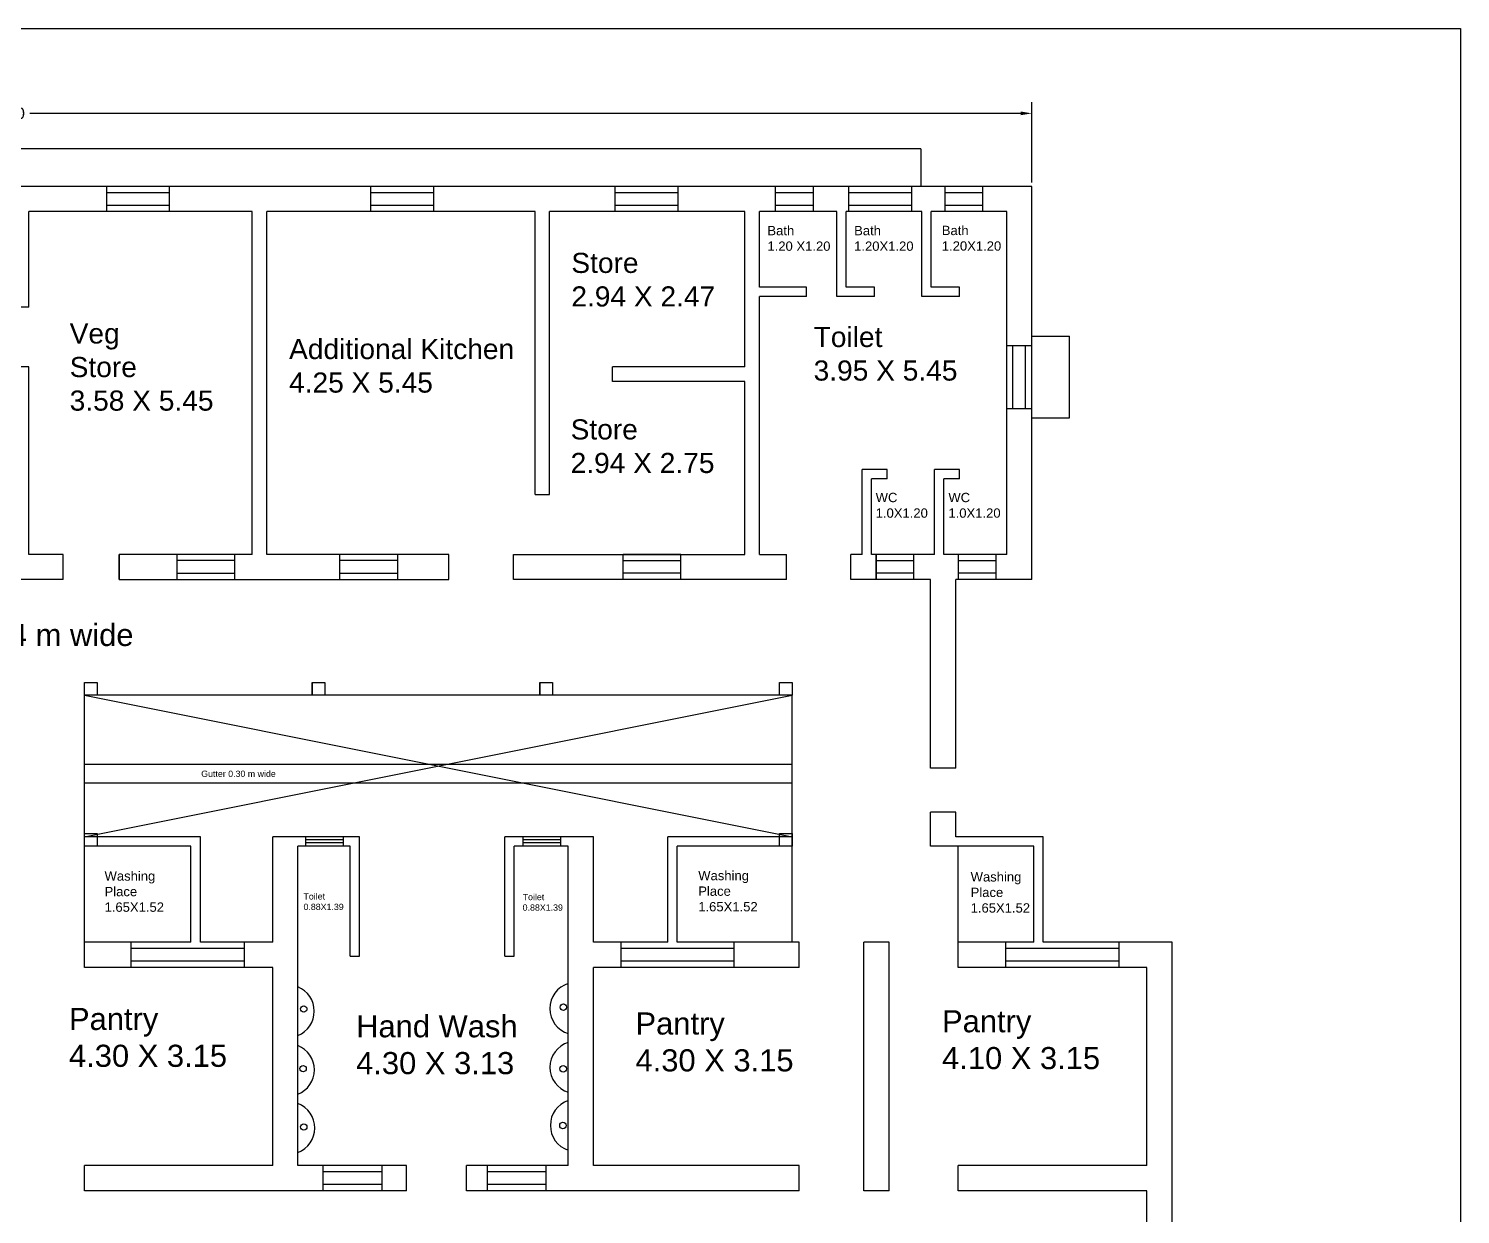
# Model space of a CAD drawing. Header units: inches. Extents: x 101 to 668, y -217 to 99.
# Drawn here: x 328.64 to 351.4, y 36.89 to 55.74 of the extents above; entities that cross this region are included whole.
import ezdxf

# ---------------------------------------------------------------- set-up
doc = ezdxf.new("R2010")
doc.units = ezdxf.units.IN
doc.header["$MEASUREMENT"] = 0
doc.styles.get("Standard").update_dxf_attribs({"font": 'arial.ttf'})
doc.dimstyles.get("Standard").update_dxf_attribs({"dimtxt": 0.18, "dimasz": 0.18, "dimexe": 0.18, "dimexo": 0.0625, "dimgap": 0.09, "dimtad": 0, "dimtih": 1, "dimtoh": 1, "dimdec": 4, "dimzin": 0, "dimdsep": 46, "dimtxsty": 'Standard', "dimcen": 0.09, "dimadec": 0, "dimazin": 0, "dimtfac": 1, "dimtdec": 4, "dimtofl": 0, "dimtmove": 0, "dimatfit": 3, "dimfxl": 1, "dimtolj": 1, "dimtzin": 0, "dimarcsym": 0})

# ---------------------------------------------------------------- blocks, each defined once
blk = doc.blocks.new('*D117')
at = {"color": 0, "lineweight": -2}
for p, q in [((311.66, 53.295), (311.66, 54.576)), ((344.59, 53.295), (344.59, 54.576)), ((311.84, 54.396), (327.592, 54.396)), ((344.41, 54.396), (328.658, 54.396))]:
    blk.add_line(p, q, dxfattribs=at)
at = {"color": 0}
for points in [[(311.84, 54.426), (311.84, 54.366), (311.66, 54.396)], [(344.41, 54.426), (344.41, 54.366), (344.59, 54.396)]]:
    blk.add_solid(points, dxfattribs=at)
at = {"layer": 'Defpoints', "color": 0}
for p in [(344.59, 54.396), (311.66, 53.233), (344.59, 53.233)]:
    blk.add_point(p, dxfattribs=at)
at = {"color": 0, "insert": (328.125, 54.396), "char_height": 0.18, "attachment_point": 5}
blk.add_mtext('\\A1;32.9300', dxfattribs=at)

msp = doc.modelspace()

# ---------------------------------------------------------------- linework, layer by layer
for p, q in [((342.82707, 53.83289), (313.15673, 53.83289)), ((342.82707, 53.83289), (342.82707, 53.23289)), ((344.58974, 53.23289), (311.65974, 53.23289)), ((329.8761, 53.23289), (329.8761, 52.83289)), ((330.8761, 53.13289), (329.8761, 53.13289)), ((330.8761, 53.23289), (330.8761, 52.83289)), ((334.07624, 53.23289), (334.07624, 52.83289)), ((335.07624, 53.13289), (334.07624, 53.13289)), ((335.07624, 53.23289), (335.07624, 52.83289)), ((337.9592, 53.23289), (337.9592, 52.83289)), ((338.9592, 53.13289), (337.9592, 53.13289)), ((338.9592, 53.23289), (338.9592, 52.83289)), ((340.51576, 52.83289), (340.51576, 53.23289)), ((341.11576, 53.13289), (340.51576, 53.13289)), ((341.11576, 52.83289), (341.11576, 53.23289)), ((341.67707, 53.23289), (341.67707, 52.83289)), ((342.67707, 53.13289), (341.67707, 53.13289)), ((342.67707, 53.23289), (342.67707, 52.83289)), ((343.21157, 52.83289), (343.21157, 53.23289)), ((343.81157, 53.13289), (343.21157, 53.13289)), ((343.81157, 52.83289), (343.81157, 53.23289)), ((344.58974, 46.98289), (344.58974, 53.23289)), ((332.19536, 52.83289), (328.64452, 52.83289)), ((328.64452, 51.31289), (328.64452, 52.83289)), ((330.8761, 52.93289), (329.8761, 52.93289)), ((332.19536, 47.38289), (332.19536, 52.83289)), ((336.6931, 52.83289), (332.42536, 52.83289)), ((332.42536, 47.38289), (332.42536, 52.83289)), ((335.07624, 52.93289), (334.07624, 52.93289)), ((336.6931, 48.33289), (336.6931, 52.83289)), ((340.02837, 52.83289), (336.9231, 52.83289)), ((336.9231, 50.36289), (336.9231, 52.83289)), ((338.9592, 52.93289), (337.9592, 52.93289)), ((340.02837, 50.36289), (340.02837, 52.83289)), ((341.48974, 52.83289), (340.25837, 52.83289)), ((340.25837, 51.63289), (340.25837, 52.83289)), ((341.48974, 52.83289), (340.25837, 52.83289)), ((340.25837, 51.63289), (340.25837, 52.83289)), ((341.11576, 52.93289), (340.51576, 52.93289)), ((341.48974, 51.48289), (341.48974, 52.83289)), ((342.83974, 52.83289), (341.63974, 52.83289)), ((341.63974, 51.63289), (341.63974, 52.83289)), ((342.83974, 52.83289), (341.63974, 52.83289)), ((342.67707, 52.93289), (341.67707, 52.93289)), ((342.83974, 51.48289), (342.83974, 52.83289)), ((344.18974, 52.83289), (342.98974, 52.83289)), ((342.98974, 51.63289), (342.98974, 52.83289)), ((344.18974, 52.83289), (342.98974, 52.83289)), ((343.81157, 52.93289), (343.21157, 52.93289)), ((344.18974, 47.38289), (344.18974, 52.83289)), ((344.18974, 47.38289), (344.18974, 52.83289)), ((337.9592, 51.55544), (337.9592, 51.55544)), ((341.00837, 51.63289), (340.25837, 51.63289)), ((340.25837, 50.36289), (340.25837, 51.48289)), ((341.00837, 51.48289), (340.25837, 51.48289)), ((341.00837, 51.48289), (341.00837, 51.63289)), ((342.08974, 51.48289), (341.48974, 51.48289)), ((342.08974, 51.63289), (341.63974, 51.63289)), ((342.08974, 51.48289), (342.08974, 51.63289)), ((343.43974, 51.48289), (342.83974, 51.48289)), ((343.43974, 51.63289), (342.98974, 51.63289)), ((343.43974, 51.48289), (343.43974, 51.63289)), ((343.43974, 51.48289), (343.43974, 51.63289)), ((328.64452, 51.31289), (328.41452, 51.31289)), ((344.58974, 50.85203), (345.18974, 50.85203)), ((345.18974, 49.55203), (345.18974, 50.85203)), ((344.18974, 50.70203), (344.58974, 50.70203)), ((344.28974, 49.70203), (344.28974, 50.70203)), ((344.48974, 49.70203), (344.48974, 50.70203)), ((328.64452, 50.36289), (328.41452, 50.36289)), ((328.64452, 47.38289), (328.64452, 50.36289)), ((336.9231, 48.33289), (336.9231, 50.36289)), ((340.02837, 50.36289), (337.9231, 50.36289)), ((337.9231, 50.13289), (337.9231, 50.36289)), ((340.25837, 47.38289), (340.25837, 50.36289)), ((340.02837, 50.13289), (337.9231, 50.13289)), ((340.02837, 47.38289), (340.02837, 50.13289)), ((344.18974, 49.70203), (344.58974, 49.70203)), ((344.58974, 49.55203), (345.18974, 49.55203)), ((341.88974, 47.38289), (341.88974, 48.73289)), ((342.28974, 48.73289), (341.88974, 48.73289)), ((342.28974, 48.58289), (342.28974, 48.73289)), ((343.03974, 47.38289), (343.03974, 48.73289)), ((343.43974, 48.73289), (343.03974, 48.73289)), ((343.43974, 48.58289), (343.43974, 48.73289)), ((342.03974, 47.38289), (342.03974, 48.58289)), ((342.28974, 48.58289), (342.03974, 48.58289)), ((343.18974, 47.38289), (343.18974, 48.58289)), ((343.43974, 48.58289), (343.18974, 48.58289)), ((336.6931, 48.33289), (336.9231, 48.33289)), ((329.18974, 47.38289), (328.64452, 47.38289)), ((329.18974, 46.98289), (329.18974, 47.38289)), ((330.07974, 46.98289), (330.07974, 47.38289)), ((332.19536, 47.38289), (330.07974, 47.38289)), ((330.07974, 47.38289), (330.07974, 46.98289)), ((330.99974, 46.98289), (330.99974, 47.38289)), ((331.91974, 46.98289), (331.91974, 47.38289)), ((335.31974, 47.38289), (332.42536, 47.38289)), ((333.58974, 46.98289), (333.58974, 47.38289)), ((334.50974, 46.98289), (334.50974, 47.38289)), ((335.31974, 46.98289), (335.31974, 47.38289)), ((336.34974, 46.98289), (336.34974, 47.38289)), ((336.34974, 47.38289), (340.02837, 47.38289)), ((339.00974, 47.38289), (338.08974, 47.38289)), ((338.08974, 46.98289), (338.08974, 47.38289)), ((339.00974, 46.98289), (339.00974, 47.38289)), ((340.25837, 47.38289), (340.68974, 47.38289)), ((340.68974, 46.98289), (340.68974, 47.38289)), ((341.88974, 47.38289), (341.70974, 47.38289)), ((341.88974, 47.38289), (341.70974, 47.38289)), ((341.70974, 46.98289), (341.70974, 47.38289)), ((341.88974, 47.38289), (341.70974, 47.38289)), ((341.88974, 47.38289), (341.70974, 47.38289)), ((343.03974, 47.38289), (342.03974, 47.38289)), ((342.05974, 47.38289), (342.03974, 47.38289)), ((343.03974, 47.38289), (342.03974, 47.38289)), ((342.05974, 47.38289), (342.03974, 47.38289)), ((342.11458, 47.38289), (342.11458, 46.98289)), ((342.11458, 46.98289), (342.11458, 47.38289)), ((342.71458, 46.98289), (342.71458, 47.38289)), ((344.18974, 47.38289), (343.18974, 47.38289)), ((344.18974, 47.38289), (343.18974, 47.38289)), ((343.42499, 46.98289), (343.42499, 47.38289)), ((344.02499, 46.98289), (344.02499, 47.38289)), ((331.91974, 47.28289), (330.99974, 47.28289)), ((334.50974, 47.28289), (333.58974, 47.28289)), ((338.08974, 47.28289), (339.00974, 47.28289)), ((342.11458, 47.28289), (342.71458, 47.28289)), ((343.42499, 47.28289), (344.02499, 47.28289)), ((329.18974, 46.98289), (325.19974, 46.98289)), ((330.07974, 46.98289), (335.31974, 46.98289)), ((330.99974, 47.08289), (331.91974, 47.08289)), ((333.58974, 47.08289), (334.50974, 47.08289)), ((340.68974, 46.98289), (336.34974, 46.98289)), ((339.00974, 47.08289), (338.08974, 47.08289)), ((342.97974, 46.98289), (341.70974, 46.98289)), ((342.05974, 46.98289), (341.70974, 46.98289)), ((342.71458, 47.08289), (342.11458, 47.08289)), ((342.97974, 43.98289), (342.97974, 46.98289)), ((344.58974, 46.98289), (343.37974, 46.98289)), ((343.37974, 43.98289), (343.37974, 46.98289)), ((344.02499, 47.08289), (343.42499, 47.08289)), ((329.52974, 45.14289), (329.52974, 45.34289)), ((329.52974, 45.34289), (329.72974, 45.34289)), ((329.72974, 45.34289), (329.72974, 45.14289)), ((333.14974, 45.34289), (333.14974, 45.14289)), ((333.14974, 45.14289), (333.14974, 45.34289)), ((333.14974, 45.34289), (333.34974, 45.34289)), ((333.34974, 45.34289), (333.34974, 45.14289)), ((336.76974, 45.34289), (336.76974, 45.14289)), ((336.76974, 45.14289), (336.76974, 45.34289)), ((336.76974, 45.34289), (336.96974, 45.34289)), ((336.96974, 45.34289), (336.96974, 45.14289)), ((340.57974, 45.14289), (340.57974, 45.34289)), ((340.57974, 45.34289), (340.77974, 45.34289)), ((340.77974, 45.34289), (340.77974, 45.14289)), ((329.52974, 40.81289), (329.52974, 45.14289)), ((340.77974, 45.14289), (329.52974, 45.14289)), ((329.52974, 45.14289), (340.77974, 42.89289)), ((329.52974, 42.89289), (340.77974, 45.14289)), ((329.72974, 45.14289), (329.52974, 45.14289)), ((333.34974, 45.14289), (333.14974, 45.14289)), ((336.96974, 45.14289), (336.76974, 45.14289)), ((340.77974, 45.14289), (340.57974, 45.14289)), ((340.77974, 41.21289), (340.77974, 45.14289)), ((340.77974, 44.04289), (329.52974, 44.04289)), ((343.37974, 43.98289), (342.97974, 43.98289)), ((340.77974, 43.74289), (329.52974, 43.74289)), ((343.37974, 43.28289), (342.97974, 43.28289)), ((342.97974, 42.74289), (342.97974, 43.28289)), ((343.37974, 42.89289), (343.37974, 43.28289)), ((329.52974, 42.74289), (329.52974, 42.94289)), ((329.52974, 42.94289), (329.72974, 42.94289)), ((331.36974, 42.89289), (329.52974, 42.89289)), ((329.72974, 42.94289), (329.72974, 42.74289)), ((331.36974, 41.21289), (331.36974, 42.89289)), ((332.51974, 41.21289), (332.51974, 42.89289)), ((333.89974, 42.89289), (332.51974, 42.89289)), ((333.04521, 42.74289), (333.04521, 42.89289)), ((333.64521, 42.84289), (333.04521, 42.84289)), ((333.64521, 42.74289), (333.64521, 42.89289)), ((333.89974, 40.99289), (333.89974, 42.89289)), ((337.61974, 42.89289), (336.20974, 42.89289)), ((336.20974, 40.99289), (336.20974, 42.89289)), ((336.50057, 42.74289), (336.50057, 42.89289)), ((337.10057, 42.84289), (336.50057, 42.84289)), ((337.10057, 42.74289), (337.10057, 42.89289)), ((337.61974, 41.21289), (337.61974, 42.89289)), ((340.77974, 42.89289), (338.79974, 42.89289)), ((338.79974, 41.21289), (338.79974, 42.89289)), ((340.57974, 42.74289), (340.57974, 42.94289)), ((340.57974, 42.94289), (340.77974, 42.94289)), ((340.77974, 42.94289), (340.77974, 42.74289)), ((344.76974, 42.89289), (343.37974, 42.89289)), ((344.76974, 41.21289), (344.76974, 42.89289)), ((331.21974, 42.74289), (329.52974, 42.74289)), ((329.72974, 42.74289), (329.52974, 42.74289)), ((331.21974, 41.21289), (331.21974, 42.74289)), ((333.74974, 42.74289), (332.91974, 42.74289)), ((332.91974, 37.66289), (332.91974, 42.74289)), ((333.64521, 42.79289), (333.04521, 42.79289)), ((333.74974, 40.99289), (333.74974, 42.74289)), ((337.21974, 42.74289), (336.35974, 42.74289)), ((336.35974, 40.99289), (336.35974, 42.74289)), ((337.10057, 42.79289), (336.50057, 42.79289)), ((337.21974, 37.66289), (337.21974, 42.74289)), ((340.77974, 42.74289), (338.94974, 42.74289)), ((338.94974, 41.21289), (338.94974, 42.74289)), ((340.77974, 42.74289), (340.57974, 42.74289)), ((344.61974, 42.74289), (342.97974, 42.74289)), ((343.41974, 40.81289), (343.41974, 42.74289)), ((344.61974, 41.21289), (344.61974, 42.74289)), ((331.21974, 41.21289), (329.52974, 41.21289)), ((330.26605, 41.21289), (330.26605, 40.81289)), ((332.51974, 41.21289), (331.36974, 41.21289)), ((332.06605, 41.21289), (332.06605, 40.81289)), ((332.91974, 37.66289), (332.91974, 41.21289)), ((337.21974, 37.66289), (337.21974, 41.21289)), ((338.79974, 41.21289), (337.61974, 41.21289)), ((338.05406, 41.21289), (338.05406, 40.81289)), ((340.88974, 41.21289), (338.94974, 41.21289)), ((339.85406, 41.21289), (339.85406, 40.81289)), ((340.88974, 40.81289), (340.88974, 41.21289)), ((341.91974, 37.26289), (341.91974, 41.21289)), ((342.31974, 41.21289), (341.91974, 41.21289)), ((342.31974, 37.26289), (342.31974, 41.21289)), ((344.61974, 41.21289), (343.41974, 41.21289)), ((344.17256, 41.21289), (344.17256, 40.81289)), ((346.81974, 41.21289), (344.76974, 41.21289)), ((345.97256, 41.21289), (345.97256, 40.81289)), ((346.81974, 26.19289), (346.81974, 41.21289)), ((331.36974, 41.11289), (330.26605, 41.11289)), ((332.06605, 41.11289), (331.36974, 41.11289)), ((333.74974, 40.99289), (333.89974, 40.99289)), ((336.20974, 40.99289), (336.35974, 40.99289)), ((338.94974, 41.11289), (338.05406, 41.11289)), ((339.85406, 41.11289), (338.94974, 41.11289)), ((344.61974, 41.11289), (344.17256, 41.11289)), ((345.97256, 41.11289), (344.61974, 41.11289)), ((332.51974, 40.81289), (329.52974, 40.81289)), ((332.06605, 40.91289), (330.26605, 40.91289)), ((332.51974, 37.66289), (332.51974, 40.81289)), ((337.61974, 37.66289), (337.61974, 40.81289)), ((340.88974, 40.81289), (337.61974, 40.81289)), ((339.85406, 40.91289), (338.05406, 40.91289)), ((346.41974, 40.81289), (343.41974, 40.81289)), ((345.97256, 40.91289), (344.17256, 40.91289)), ((346.41974, 37.66289), (346.41974, 40.81289)), ((330.26605, 39.25764), (330.26605, 39.25764)), ((344.17256, 39.23077), (344.17256, 39.23077)), ((329.52974, 37.26289), (329.52974, 37.66289)), ((332.51974, 37.66289), (329.52974, 37.66289)), ((334.64974, 37.66289), (332.91974, 37.66289)), ((333.31974, 37.26289), (333.31974, 37.66289)), ((334.25974, 37.56289), (333.31974, 37.56289)), ((334.25974, 37.26289), (334.25974, 37.66289)), ((334.64974, 37.26289), (334.64974, 37.66289)), ((335.59974, 37.26289), (335.59974, 37.66289)), ((337.21974, 37.66289), (335.59974, 37.66289)), ((335.9375, 37.26289), (335.9375, 37.66289)), ((336.8675, 37.56289), (335.9375, 37.56289)), ((336.8675, 37.26289), (336.8675, 37.66289)), ((340.88974, 37.66289), (337.61974, 37.66289)), ((340.88974, 37.26289), (340.88974, 37.66289)), ((343.41974, 37.26289), (343.41974, 37.66289)), ((346.41974, 37.66289), (343.41974, 37.66289)), ((334.25974, 37.36289), (333.31974, 37.36289)), ((336.8675, 37.36289), (335.9375, 37.36289)), ((334.64974, 37.26289), (329.52974, 37.26289)), ((340.88974, 37.26289), (335.59974, 37.26289)), ((342.31974, 37.26289), (341.91974, 37.26289)), ((346.41974, 37.26289), (343.41974, 37.26289)), ((346.41974, 26.59289), (346.41974, 37.26289))]:
    msp.add_line(p, q)
msp.add_lwpolyline([(303.899, 55.74374), (351.40353, 55.74374), (351.40353, 18.07046), (303.899, 18.07046)], close=True)
for centre in [(333.01294, 40.15252), (337.14106, 40.1818), (333.00255, 39.20399), (337.1384, 39.20031), (333.01405, 38.2763), (337.13433, 38.29895)]:
    msp.add_circle(centre, 0.051)
for centre, start, end in [((337.3405, 40.15896), 106.899334, 253.100666), ((332.7653, 40.117), 291.822141, 68.177859), ((337.34283, 39.22495), 107.234638, 252.765362), ((332.76763, 39.18298), 291.477275, 68.522725), ((332.7744, 38.25908), 290.476602, 69.523398), ((337.3496, 38.30104), 108.215556, 251.784444)]:
    msp.add_arc(centre, 0.41545, start, end)

# ---------------------------------------------------------------- texts
at = {"attachment_point": 1}
for s, insert, char_height, width in [('Bath\\P1.20 X1.20', (340.3856, 52.60583), 0.14837, 2.729872), ('Bath\\P1.20X1.20', (341.76448, 52.60583), 0.14837, 2.729872), ('Bath\\P1.20X1.20', (343.15834, 52.60842), 0.14837, 2.729872), ('Store\\P2.94 X 2.47', (337.26816, 52.17843), 0.3200978, 2.729872), ('Veg\\PStore\\P3.58 X 5.45', (329.29164, 51.05554), 0.3200978, 2.729872), ('Toilet\\P3.95 X 5.45', (341.12033, 51), 0.3200978, 2.729872), ('Additional Kitchen\\P4.25 X 5.45', (332.77979, 50.80876), 0.3200978, 3.7452216), ('Store\\P2.94 X 2.75', (337.25689, 49.53025), 0.3200978, 2.729872), ('WC\\P1.0X1.20', (342.10687, 48.36117), 0.14837, 2.729872), ('WC\\P1.0X1.20', (343.26336, 48.36117), 0.14837, 2.729872), ('Varandah 1.84 m wide', (325.39049, 46.27699), 0.351739, 8.6047683), ('Gutter 0.30 m wide', (331.38295, 43.94342), 0.100473, 2.729872), ('Washing \\PPlace\\P1.65X1.52', (329.84626, 42.34143), 0.14837, 2.729872), ('Washing \\PPlace\\P1.65X1.52', (339.28586, 42.34803), 0.14837, 2.729872), ('Washing \\PPlace\\P1.65X1.52', (343.6171, 42.32849), 0.14837, 2.729872), ('Toilet\\P0.88X1.39', (333.00896, 41.99394), 0.100473, 2.729872), ('Toilet\\P0.88X1.39', (336.494, 41.98325), 0.100473, 2.729872), ('Pantry\\P4.30 X 3.15', (329.28059, 40.17029), 0.351739, 8.6047683), ('Hand Wash\\P4.30 X 3.13', (333.84646, 40.05392), 0.351739, 8.6047683), ('Pantry\\P4.30 X 3.15', (338.28819, 40.09784), 0.351739, 8.6047683), ('Pantry\\P4.10 X 3.15', (343.1624, 40.13372), 0.351739, 8.6047683)]:
    msp.add_mtext(s, dxfattribs=dict(at, insert=insert, char_height=char_height, width=width))

# ---------------------------------------------------------------- dimensions: what is measured, and where the dimension line sits
dim = msp.add_linear_dim(base=(344.58974, 54.39622), p1=(311.65974, 53.23289), p2=(344.58974, 53.23289), dimstyle='Standard')
dim.commit()
dim.dimension.update_dxf_attribs({"geometry": '*D117', "text_midpoint": (328.12474, 54.39622)})

doc.saveas('drawing.dxf')
